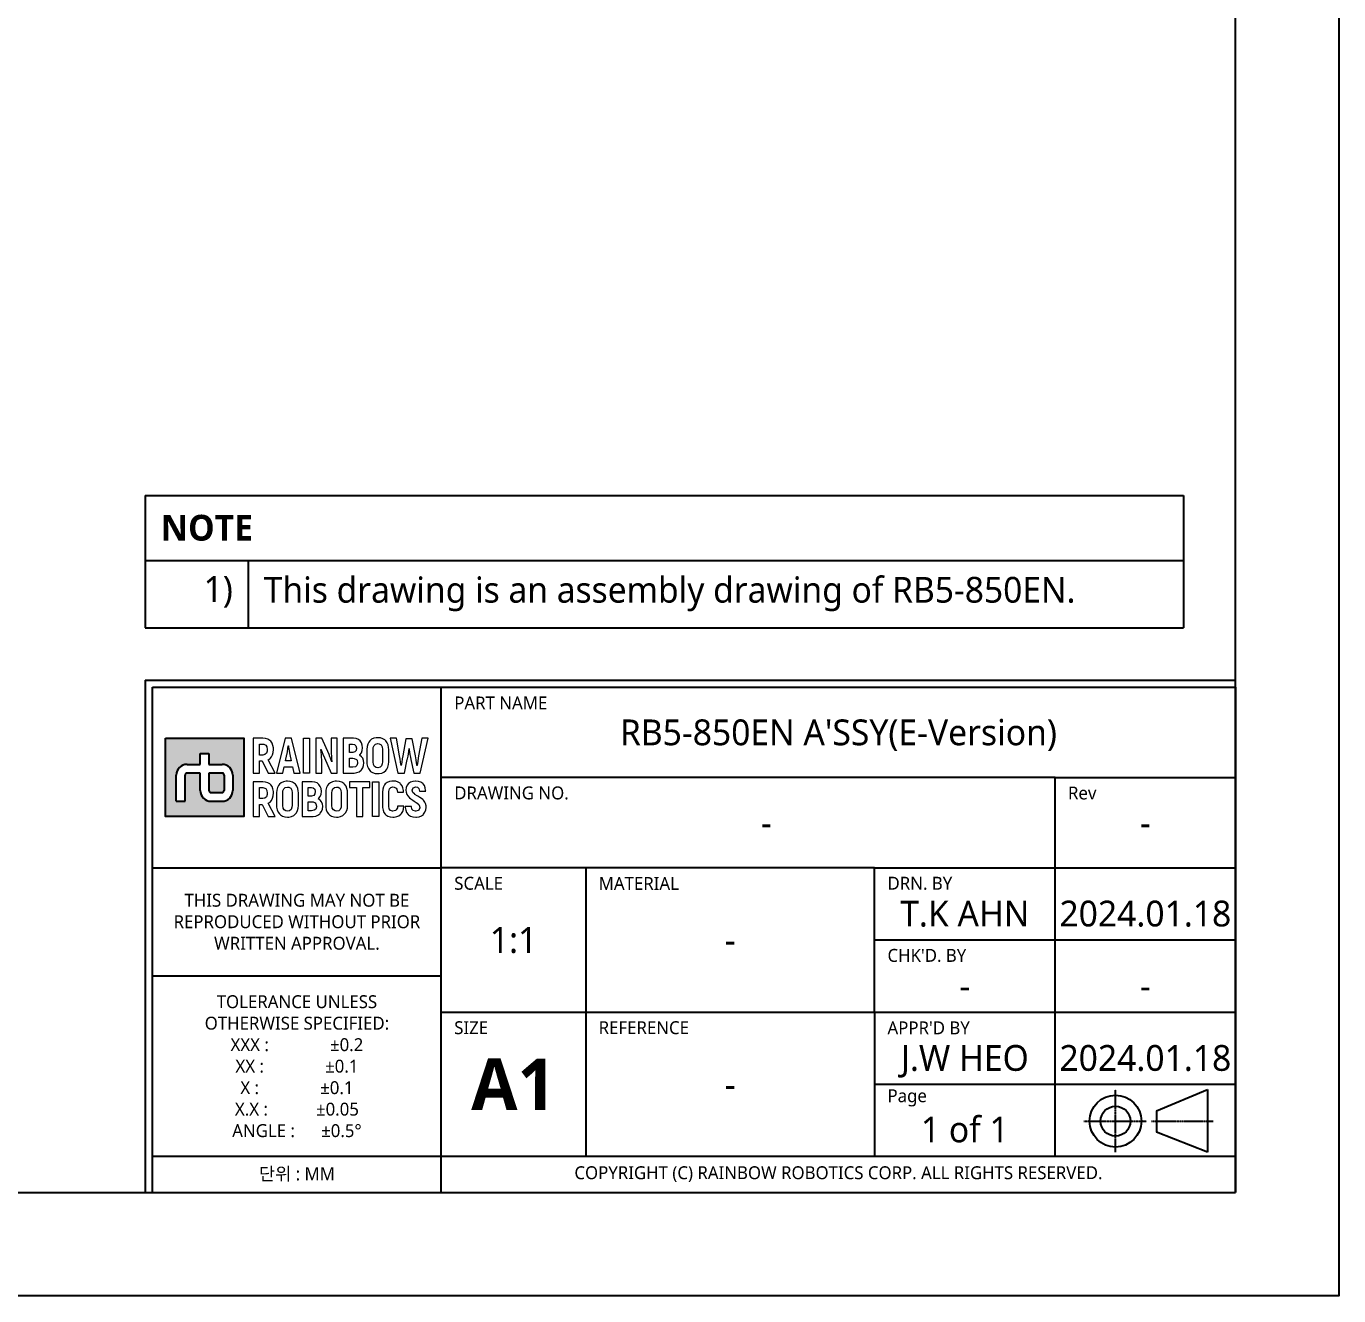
# Model space of a CAD drawing. Header units: millimetres. Extents: x 0 to 4378, y 0 to 2376.
# Drawn here: x 2345 to 3364, y 0 to 986 of the extents above; entities that cross this region are included whole.
import ezdxf
from ezdxf.enums import TextEntityAlignment as Align

# ---------------------------------------------------------------- set-up
doc = ezdxf.new("R2010")
doc.units = ezdxf.units.MM
doc.header["$LTSCALE"] = 0.2
doc.linetypes.add('CENTER2', pattern=[1.125, 0.75, -0.125, 0.125, -0.125])
for name, color, linetype in [('02_Center Line', 1, 'CENTER2'), ('05_Section Line', 3, 'Continuous'), ('09_Table Line', 2, 'Continuous'), ('10_Drawing Template', 2, 'Continuous')]:
    doc.layers.add(name, color=color, linetype=linetype)
doc.layers.add('14_Mark', color=7, linetype='Continuous', true_color=0xe03c31)
doc.styles.add('Rainbow-2.5 Style', font='malgunsl.ttf')
doc.styles.add('Rainbow-5.0 Style', font='malgunsl.ttf')

# ---------------------------------------------------------------- blocks, each defined once
blk = doc.blocks.new('A$C869fea471123')
at = {"layer": '14_Mark'}
h = blk.add_hatch(color=256, dxfattribs=at)
h.dxf.hatch_style = 1
h.paths.add_polyline_path([(628.43, 108.24), (613.24, 108.24), (613.24, 93.05), (628.43, 93.05)])
h.paths.add_polyline_path([(626.32, 101.07), (626.32, 98.1, -0.414214), (624.22, 96), (622.09, 96, -0.414214), (619.99, 98.1), (619.99, 101.49), (617.46, 101.49, 0.414214), (617.04, 101.07), (617.04, 96), (615.35, 96), (615.35, 101.07, -0.414214), (617.45, 103.17), (619.99, 103.17), (619.99, 105.28), (621.68, 105.28), (621.68, 103.17), (624.22, 103.17, -0.414214)], flags=16)
h.paths.add_polyline_path([(624.63, 101.07), (624.63, 98.11, -0.414214), (624.21, 97.69), (622.1, 97.69, -0.414214), (621.68, 98.11), (621.68, 101.49), (624.21, 101.49, -0.414214)], flags=0)
h = blk.add_hatch(color=256, dxfattribs=at)
h.dxf.hatch_style = 1
h.paths.add_polyline_path([(624.63, 101.07, 0.414214), (624.21, 101.49), (621.68, 101.49), (621.68, 98.11, 0.414214), (622.1, 97.69), (624.21, 97.69, 0.414214), (624.63, 98.11)])
at = {"linetype": 'Continuous'}
for p, q in [((805.64, 35.92), (815.53, 40.02)), ((815.53, 40.02), (815.53, 27.85)), ((805.64, 35.92), (805.64, 31.73)), ((815.53, 27.85), (805.64, 31.73))]:
    blk.add_line(p, q, dxfattribs=at)
blk.add_lwpolyline([(0, 594), (841, 594), (841, 0), (0, 0)], close=True)
at = {"lineweight": 0}
for points in [[(632.14, 108.23), (630.29, 108.23), (630.29, 101.49), (631.47, 101.49), (631.47, 103.84), (632.01, 103.84)], [(632.13, 107.11), (632.35, 107.08), (632.71, 106.92), (632.93, 106.57), (633.01, 106.05), (632.98, 105.76), (632.84, 105.32), (632.56, 105.05), (632.13, 104.96), (631.47, 104.96)], [(631.47, 104.96), (631.47, 107.11), (632.13, 107.11)], [(633.93, 107.3), (633.68, 107.66), (633.53, 107.8), (633.14, 108.04), (632.67, 108.18), (632.14, 108.23)], [(633.84, 104.62), (634.05, 105.02), (634.17, 105.5), (634.21, 106.05), (634.2, 106.36), (634.11, 106.86), (633.93, 107.3)], [(637.73, 108.23), (636.45, 108.23), (634.8, 101.49), (636.03, 101.49), (636.3, 102.71), (637.87, 102.71)], [(637.87, 102.71), (638.15, 101.49), (639.38, 101.49), (637.73, 108.23)], [(643.59, 108.23), (642.41, 108.23), (642.41, 101.49), (643.57, 101.49), (643.57, 103.53), (643.57, 104.03), (643.55, 104.54), (643.52, 105.04), (643.49, 105.55), (643.43, 106.03), (643.46, 106.06)], [(645.53, 103.68), (645.48, 103.81), (645.28, 104.34), (645.16, 104.65), (644.99, 105.06), (643.59, 108.23)], [(645.39, 101.49), (646.56, 101.49), (646.56, 108.23)], [(646.56, 108.23), (645.39, 108.23), (645.39, 106.18), (645.4, 105.74), (645.42, 105.25), (645.45, 104.75), (645.5, 104.23), (645.56, 103.71), (645.53, 103.68)], [(649.73, 108.23), (647.76, 108.23), (647.76, 101.49), (649.79, 101.49), (649.89, 101.49), (650.4, 101.57), (650.83, 101.74), (651.22, 102.03), (651.28, 102.1), (651.54, 102.49)], [(649.55, 107.11), (649.93, 107.05), (650.22, 106.78), (650.31, 106.3), (650.25, 105.88), (650.01, 105.57), (649.59, 105.46), (648.94, 105.46)], [(648.94, 105.46), (648.94, 107.11), (649.55, 107.11)], [(651.29, 107.34), (651.02, 107.72), (650.69, 107.99), (650.25, 108.17), (649.73, 108.23)], [(651.28, 105.39), (651.45, 105.83), (651.51, 106.36), (651.51, 106.37), (651.45, 106.89), (651.29, 107.34)], [(654.46, 108.34), (654.17, 108.33), (653.68, 108.23), (653.25, 108.04), (652.9, 107.74), (652.71, 107.5), (652.5, 107.08), (652.37, 106.61), (652.34, 106.06), (652.34, 103.66), (652.35, 103.28), (652.46, 102.78), (652.63, 102.34)], [(652.63, 102.34), (652.9, 101.98), (653.07, 101.81), (653.46, 101.57), (653.93, 101.42), (654.46, 101.38), (654.75, 101.39), (655.24, 101.49), (655.66, 101.68), (656.02, 101.98), (656.21, 102.22), (656.41, 102.63), (656.54, 103.11), (656.58, 103.66), (656.58, 106.06), (656.56, 106.44), (656.46, 106.94), (656.28, 107.37)], [(654.46, 102.52), (654.16, 102.55), (653.83, 102.75), (653.63, 103.12), (653.55, 103.66), (653.55, 106.06), (653.58, 106.44), (653.74, 106.86), (654.03, 107.11), (654.46, 107.2)], [(656.28, 107.37), (656.02, 107.74), (655.84, 107.9), (655.45, 108.15), (654.99, 108.3), (654.46, 108.34)], [(654.46, 107.2), (654.75, 107.17), (655.09, 106.97), (655.29, 106.6), (655.36, 106.06), (655.36, 103.66), (655.33, 103.29), (655.17, 102.86), (654.89, 102.61), (654.46, 102.52)], [(658.09, 108.23), (656.86, 108.23), (658.37, 101.49)], [(658.99, 102.97), (658.95, 103.22), (658.89, 103.66), (658.8, 104.19), (658.69, 104.81), (658.09, 108.23)], [(661.16, 108.13), (659.91, 108.13), (659.32, 104.83), (659.22, 104.24), (659.12, 103.61), (659.05, 103.19), (659.02, 102.97), (658.99, 102.97)], [(662.05, 102.97), (662.03, 103.11), (661.97, 103.48), (661.88, 104.05), (661.76, 104.83), (661.16, 108.13)], [(661.44, 101.49), (662.7, 101.49), (664.21, 108.23)], [(664.21, 108.23), (662.99, 108.23), (662.38, 104.81), (662.3, 104.37), (662.2, 103.81), (662.14, 103.35), (662.09, 102.97), (662.05, 102.97)], [(633.15, 104.05), (633.17, 104.06), (633.54, 104.3), (633.84, 104.62)], [(636.54, 103.84), (636.81, 105.09), (636.84, 105.21), (636.91, 105.65), (636.99, 106.16), (637.07, 106.75), (637.1, 106.75)], [(637.1, 106.75), (637.14, 106.5), (637.23, 105.88), (637.31, 105.41), (637.37, 105.09), (637.64, 103.84), (636.54, 103.84)], [(643.46, 106.06), (643.49, 105.99), (643.6, 105.68), (643.8, 105.15), (644.09, 104.42), (645.39, 101.49)], [(651.53, 104.35), (651.3, 104.66), (650.89, 104.95), (651, 105.03), (651.28, 105.39)], [(658.37, 101.49), (659.63, 101.49), (660.19, 104.08), (660.23, 104.26), (660.33, 104.73), (660.4, 105.21), (660.47, 105.73), (660.53, 106.27), (660.56, 106.27)], [(660.56, 106.27), (660.58, 106.07), (660.63, 105.56), (660.69, 105.06), (660.78, 104.57), (660.88, 104.08), (661.44, 101.49)], [(632.01, 103.84), (633.21, 101.49), (634.52, 101.49), (633.15, 104.05)], [(649.6, 104.35), (649.88, 104.32), (650.3, 104.13), (650.43, 103.95), (650.54, 103.46), (650.54, 103.36), (650.41, 102.94), (650.1, 102.69), (649.6, 102.61), (648.94, 102.61)], [(648.94, 102.61), (648.94, 104.35), (649.6, 104.35)], [(651.54, 102.49), (651.7, 102.94), (651.76, 103.46), (651.7, 103.89), (651.53, 104.35)], [(632.14, 99.79), (630.29, 99.79), (630.29, 93.05), (631.47, 93.05), (631.47, 95.4), (632.01, 95.4)], [(633.93, 98.86), (633.68, 99.22), (633.53, 99.36), (633.14, 99.6), (632.67, 99.74), (632.14, 99.79)], [(636.92, 99.91), (636.64, 99.89), (636.14, 99.79), (635.72, 99.6), (635.36, 99.3), (635.17, 99.06), (634.96, 98.65), (634.84, 98.17), (634.8, 97.62), (634.8, 95.21), (634.82, 94.83), (634.91, 94.34), (635.1, 93.9)], [(638.74, 98.93), (638.48, 99.3), (638.3, 99.46), (637.91, 99.71), (637.45, 99.86), (636.92, 99.91)], [(641.74, 99.79), (639.77, 99.79), (639.77, 93.05), (641.9, 93.05), (642.4, 93.12), (642.85, 93.3), (643.22, 93.59), (643.29, 93.66), (643.55, 94.04)], [(643.3, 98.9), (643.03, 99.28), (642.69, 99.55), (642.26, 99.73), (641.74, 99.79)], [(646.47, 99.91), (646.18, 99.89), (645.69, 99.79), (645.26, 99.6), (644.91, 99.3), (644.72, 99.06), (644.51, 98.65), (644.39, 98.17), (644.34, 97.62), (644.34, 95.21), (644.36, 94.83), (644.46, 94.34), (644.64, 93.9)], [(648.29, 98.93), (648.02, 99.3), (647.85, 99.46), (647.46, 99.71), (647, 99.86), (646.47, 99.91)], [(657.39, 99.92), (657.21, 99.92), (656.7, 99.83), (656.26, 99.65), (655.91, 99.37), (655.76, 99.19), (655.54, 98.79)], [(657.38, 98.78), (657.63, 98.76), (658.04, 98.54), (658.18, 98.32), (658.29, 97.79), (659.47, 97.79), (659.45, 98.07), (659.34, 98.58), (659.16, 99.02), (658.89, 99.38), (658.78, 99.49), (658.39, 99.73), (657.93, 99.88), (657.39, 99.92)], [(661.82, 99.92), (661.77, 99.92), (661.25, 99.86), (660.8, 99.7), (660.43, 99.44), (660.16, 99.11), (659.98, 98.68), (659.91, 98.17), (659.95, 97.77), (660.12, 97.31), (660.28, 97.03), (660.62, 96.67), (660.84, 96.49), (661.26, 96.19), (661.51, 96.04), (661.92, 95.78), (662.06, 95.69), (662.42, 95.35), (662.47, 95.27), (662.62, 94.82), (662.62, 94.71), (662.42, 94.28), (662.31, 94.19), (661.82, 94.07)], [(663.51, 99.04), (663.24, 99.41), (663.18, 99.46), (662.8, 99.72), (662.35, 99.87), (661.82, 99.92)], [(632.13, 98.66), (632.35, 98.64), (632.71, 98.47), (632.93, 98.12), (633.01, 97.6), (632.98, 97.31), (632.84, 96.88), (632.56, 96.61), (632.13, 96.53), (631.47, 96.53)], [(631.47, 96.53), (631.47, 98.66), (632.13, 98.66)], [(633.84, 96.18), (634.05, 96.58), (634.17, 97.06), (634.21, 97.62), (634.2, 97.91), (634.11, 98.42), (633.93, 98.86)], [(635.1, 93.9), (635.36, 93.54), (635.54, 93.37), (635.93, 93.13), (636.39, 92.98), (636.92, 92.93), (637.2, 92.94), (637.7, 93.05), (638.13, 93.24), (638.48, 93.54), (638.66, 93.78), (638.88, 94.19), (638.99, 94.67), (639.04, 95.21), (639.04, 97.62), (639.02, 98), (638.92, 98.5), (638.74, 98.93)], [(636.92, 94.08), (636.62, 94.12), (636.29, 94.32), (636.08, 94.68), (636.02, 95.21), (636.02, 97.62), (636.05, 98), (636.2, 98.42), (636.5, 98.68), (636.92, 98.76)], [(636.92, 98.76), (637.21, 98.72), (637.55, 98.53), (637.75, 98.16), (637.82, 97.62), (637.82, 95.21), (637.79, 94.85), (637.63, 94.42), (637.34, 94.16), (636.92, 94.08)], [(641.56, 98.67), (641.93, 98.6), (642.22, 98.34), (642.32, 97.87), (642.26, 97.45), (642.02, 97.12), (641.59, 97.02), (640.95, 97.02)], [(640.95, 97.02), (640.95, 98.67), (641.56, 98.67)], [(643.54, 95.91), (643.3, 96.22), (642.9, 96.5), (643, 96.59), (643.29, 96.95)], [(643.29, 96.95), (643.46, 97.39), (643.52, 97.91), (643.52, 97.93), (643.46, 98.45), (643.3, 98.9)], [(644.64, 93.9), (644.91, 93.54), (645.09, 93.37), (645.48, 93.13), (645.94, 92.98), (646.47, 92.93), (646.75, 92.94), (647.24, 93.05), (647.67, 93.24), (648.02, 93.54), (648.22, 93.78), (648.42, 94.19), (648.55, 94.67), (648.58, 95.21), (648.58, 97.62), (648.57, 98), (648.47, 98.5), (648.29, 98.93)], [(646.47, 94.08), (646.17, 94.12), (645.84, 94.32), (645.63, 94.68), (645.56, 95.21), (645.56, 97.62), (645.59, 98), (645.75, 98.42), (646.04, 98.68), (646.47, 98.76)], [(646.47, 98.76), (646.76, 98.72), (647.1, 98.53), (647.3, 98.16), (647.36, 97.62), (647.36, 95.21), (647.34, 94.85), (647.18, 94.42), (646.89, 94.16), (646.47, 94.08)], [(655.54, 98.79), (655.42, 98.32), (655.37, 97.77), (655.37, 95.07), (655.38, 94.79), (655.47, 94.28), (655.64, 93.84), (655.91, 93.49), (656.02, 93.39), (656.4, 93.14), (656.86, 92.98), (657.39, 92.93), (657.62, 92.94), (658.13, 93.03), (658.56, 93.2), (658.92, 93.48), (659.06, 93.64), (659.29, 94.04)], [(657.39, 94.08), (657.29, 94.08), (656.9, 94.22), (656.67, 94.55), (656.59, 95.07), (656.59, 97.9), (656.71, 98.39), (656.97, 98.68), (657.38, 98.78)], [(663.62, 93.87), (663.8, 94.31), (663.86, 94.81), (663.84, 95.13), (663.71, 95.6), (663.61, 95.8), (663.32, 96.19), (663.17, 96.33), (662.78, 96.64), (662.63, 96.75), (662.2, 97), (662.08, 97.07), (661.66, 97.34), (661.63, 97.36), (661.26, 97.7), (661.11, 98.15), (661.12, 98.18), (661.31, 98.6), (661.35, 98.64), (661.82, 98.78)], [(661.82, 98.78), (662.15, 98.72), (662.44, 98.46), (662.55, 97.98), (663.76, 97.98), (663.75, 98.07), (663.68, 98.6), (663.51, 99.04)], [(632.01, 95.4), (633.21, 93.05), (634.52, 93.05), (633.15, 95.61)], [(633.15, 95.61), (633.17, 95.62), (633.54, 95.86), (633.84, 96.18)], [(641.61, 95.91), (641.9, 95.88), (642.31, 95.69), (642.44, 95.52), (642.55, 95.02), (642.54, 94.91), (642.42, 94.5), (642.11, 94.25), (641.62, 94.17), (640.95, 94.17)], [(640.95, 94.17), (640.95, 95.91), (641.61, 95.91)], [(643.55, 94.04), (643.71, 94.5), (643.76, 95.02), (643.71, 95.46), (643.54, 95.91)], [(659.5, 95.05), (658.31, 95.05), (658.26, 94.71), (658.05, 94.32), (657.88, 94.19), (657.39, 94.08)], [(659.29, 94.04), (659.43, 94.5), (659.5, 95.05)], [(660.98, 94.96), (659.78, 94.96), (659.78, 94.76), (659.87, 94.25), (660.06, 93.81), (660.34, 93.45), (660.43, 93.36), (660.82, 93.11), (661.28, 92.96), (661.82, 92.92), (661.99, 92.92), (662.5, 93), (662.94, 93.17), (663.31, 93.45), (663.33, 93.48), (663.62, 93.87)], [(661.82, 94.07), (661.79, 94.07), (661.35, 94.18), (661.08, 94.47), (660.98, 94.96)]]:
    blk.add_lwpolyline(points, dxfattribs=at)
for points in [[(640.03, 108.23), (641.21, 108.23), (641.21, 101.49), (640.03, 101.49), (640.03, 108.23)], [(652.9, 99.79), (648.98, 99.79), (648.98, 98.66), (650.33, 98.66), (650.33, 93.05), (651.55, 93.05), (651.55, 98.66), (652.9, 98.66)], [(653.46, 99.79), (654.65, 99.79), (654.65, 93.05), (653.46, 93.05), (653.46, 99.79)]]:
    blk.add_lwpolyline(points, close=True, dxfattribs=at)
at = {"linetype": 'Continuous'}
for radius in [5.03, 2.89]:
    blk.add_circle((797.66, 33.9), radius, dxfattribs=at)
at = {"layer": '02_Center Line'}
for p, q in [((797.66, 27.87), (797.66, 40.04)), ((791.52, 33.9), (803.69, 33.9)), ((804.66, 33.9), (816.62, 33.9))]:
    blk.add_line(p, q, dxfattribs=at)
at = {"layer": '05_Section Line', "linetype": 'Continuous'}
for q in [(820.98, 119.54), (609.32, 20.02)]:
    blk.add_line((609.32, 119.54), q, dxfattribs=at)
blk.add_lwpolyline([(820.98, 20.02), (820.98, 574.68), (20.02, 574.68), (20.02, 20.02)], close=True, dxfattribs=at)
at = {"layer": '09_Table Line'}
for p, q in [((610.73, 83.1), (610.73, 118.14)), ((610.73, 118.14), (666.79, 118.14)), ((666.79, 20.02), (666.79, 118.14)), ((666.79, 118.14), (820.98, 118.14)), ((820.98, 118.14), (820.98, 20.02)), ((785.93, 100.62), (666.79, 100.62)), ((785.93, 100.62), (820.98, 100.62)), ((785.93, 83.1), (785.93, 100.62)), ((610.73, 83.1), (666.79, 83.1)), ((610.73, 62.07), (610.73, 83.1)), ((750.89, 83.1), (666.79, 83.1)), ((694.83, 83.1), (694.83, 27.03)), ((750.89, 83.1), (785.93, 83.1)), ((750.89, 69.08), (750.89, 83.1)), ((785.93, 69.08), (785.93, 83.1)), ((785.93, 83.1), (820.98, 83.1)), ((750.89, 69.08), (785.93, 69.08)), ((750.89, 55.07), (750.89, 69.08)), ((785.93, 55.07), (785.93, 69.08)), ((785.93, 69.08), (820.98, 69.08)), ((666.79, 62.07), (610.73, 62.07)), ((610.73, 46.89), (610.73, 62.07)), ((666.79, 55.07), (820.98, 55.07)), ((750.89, 55.07), (750.89, 41.05)), ((785.93, 41.05), (785.93, 55.07)), ((610.73, 20.02), (610.73, 46.89)), ((750.89, 41.05), (750.89, 27.03)), ((750.89, 41.05), (785.93, 41.05)), ((785.93, 27.03), (785.93, 41.05)), ((785.93, 41.05), (820.98, 41.05)), ((666.79, 27.03), (610.73, 27.03)), ((820.98, 27.03), (666.79, 27.03)), ((610.73, 20.02), (666.79, 20.02)), ((666.79, 20.02), (820.98, 20.02))]:
    blk.add_line(p, q, dxfattribs=at)
at = {"layer": '14_Mark'}
for p, q in [((619.99, 103.17), (619.99, 105.28)), ((619.99, 105.28), (621.68, 105.28)), ((621.68, 105.28), (621.68, 103.17)), ((617.45, 103.17), (619.99, 103.17)), ((621.68, 103.17), (624.22, 103.17)), ((615.35, 96), (615.35, 101.07)), ((617.04, 96), (617.04, 101.07)), ((619.99, 101.49), (617.46, 101.49)), ((619.99, 98.1), (619.99, 101.49)), ((624.21, 101.49), (621.68, 101.49)), ((621.68, 101.49), (621.68, 98.11)), ((624.63, 101.07), (624.63, 98.11)), ((626.32, 101.07), (626.32, 98.1)), ((622.1, 97.69), (624.21, 97.69)), ((615.35, 96), (617.04, 96)), ((622.09, 96), (624.22, 96))]:
    blk.add_line(p, q, dxfattribs=at)
blk.add_lwpolyline([(613.24, 108.24), (628.43, 108.24), (628.43, 93.05), (613.24, 93.05)], close=True, dxfattribs=at)
for centre, radius, start, end in [((617.45, 101.07), 2.1, 90, 180), ((624.22, 101.07), 2.1, 0, 90), ((617.46, 101.07), 0.42, 90, 180), ((624.21, 101.07), 0.42, 0, 90), ((622.09, 98.1), 2.1, 180, 270), ((622.1, 98.11), 0.42, 180, 270), ((624.21, 98.11), 0.42, 270, 0), ((624.22, 98.1), 2.1, 270, 0)]:
    blk.add_arc(centre, radius, start, end, dxfattribs=at)
at = {"color": 2, "linetype": 'Continuous', "char_height": 2.503, "width": 56.0667, "attachment_point": 5, "style": 'Rainbow-5.0 Style'}
for s, insert in [('{\\C256;THIS DRAWING MAY NOT BE \\PREPRODUCED WITHOUT PRIOR \\PWRITTEN APPROVAL.}', (638.76, 72.59)), ('{\\C256;TOLERANCE UNLESS \\POTHERWISE SPECIFIED:\\PXXX :              %%P0.2\\PXX :              %%P0.1  \\PX :              %%P0.1\\PX.X :           %%P0.05\\PANGLE :      %%P0.5%%D}', (638.76, 44.55)), ('{\\C256;단위 : MM}', (638.76, 23.53))]:
    blk.add_mtext(s, dxfattribs=dict(at, insert=insert))
at = {"insert": (680.81, 41.05), "char_height": 10.0119, "width": 28.0333, "attachment_point": 5, "style": 'Rainbow-5.0 Style'}
blk.add_mtext('{\\fMalgun Gothic|b1|i0|c129|p50;A1}', dxfattribs=at)
at = {"linetype": 'Continuous', "insert": (743.88, 23.61), "char_height": 2.503, "width": 154.1833, "attachment_point": 5, "style": 'Rainbow-5.0 Style'}
blk.add_mtext('COPYRIGHT (C) RAINBOW ROBOTICS CORP. ALL RIGHTS RESERVED.', dxfattribs=at)
at = {"linetype": 'Continuous', "style": 'Rainbow-5.0 Style'}
for tag, p in [('PART_NAME', (743.88, 109.38)), ('DRAWING_NO', (729.87, 91.86)), ('REV', (803.46, 91.86)), ('제도', (768.41, 74.2)), ('DATE_1', (803.46, 74.2)), ('SCALE', (680.81, 69.08)), ('MATERIAL', (722.86, 69.08)), ('검도', (768.41, 60.18)), ('DATE_2', (803.46, 60.18)), ('승인', (768.41, 46.17)), ('DATE_3', (803.46, 46.17)), ('REFERENCE', (722.86, 41.05)), ('PAGE', (768.41, 32.29))]:
    blk.add_attdef(tag, text='', height=5.01, dxfattribs=at).set_placement(p, align=Align.MIDDLE_CENTER)
at = {"layer": '10_Drawing Template', "linetype": 'Continuous', "char_height": 2.503, "attachment_point": 7, "style": 'Rainbow-5.0 Style'}
for s, insert in [('PART NAME', (669.3, 113.84)), ('DRAWING NO.', (669.3, 96.32)), ('Rev', (788.44, 96.32)), ('SCALE', (669.3, 78.79)), ('MATERIAL', (697.33, 78.79)), ('DRN. BY', (753.4, 78.79)), ("CHK'D. BY", (753.4, 64.78)), ('SIZE', (669.3, 50.76)), ('REFERENCE', (697.33, 50.76)), ("APPR'D BY", (753.4, 50.76)), ('Page', (753.4, 36.74))]:
    blk.add_mtext(s, dxfattribs=dict(at, insert=insert))
blk = doc.blocks.new('*T155')
at = {"color": 251, "transparency": 16777216}
for p, q in [((0, 0), (806.2, 0)), ((0, 0), (0, -102.8)), ((806.2, 0), (806.2, -102.8)), ((0, -50.6), (806.2, -50.6)), ((0, -50.7), (806.2, -50.7)), ((80, -50.7), (80, -102.8)), ((0, -102.8), (806.2, -102.8))]:
    blk.add_line(p, q, dxfattribs=at)
at = {"transparency": 16777216, "char_height": 20, "style": 'Rainbow-2.5 Style'}
for s, insert, width, attachment_point in [('{\\fMalgun Gothic|b1|i0|c129|p50;NOTE}', (12, -25.3), 782.161, 4), ('1)', (68, -62.7), 56, 3), ('This drawing is an assembly drawing of RB5-850EN.', (92, -76.7), 702.161, 4)]:
    blk.add_mtext(s, dxfattribs=dict(at, insert=insert, width=width, attachment_point=attachment_point))

msp = doc.modelspace()

# ---------------------------------------------------------------- block references
at = {"xscale": 4, "yscale": 4, "zscale": 4}
msp.add_blockref('A$C869fea471123', (0, 0), dxfattribs=at).add_auto_attribs({'승인': 'J.W HEO', '검도': '-', '제도': 'T.K AHN', 'REV': '-', 'PART_NAME': "RB5-850EN A'SSY(E-Version)", 'DRAWING_NO': '-', 'SCALE': '1:1', 'MATERIAL': '-', 'REFERENCE': '-', 'PAGE': '1 of 1', 'DATE_1': '2024.01.18', 'DATE_2': '-', 'DATE_3': '2024.01.18'})
msp.add_blockref('*T155', (2437.298, 621.579))

doc.saveas('drawing.dxf')
